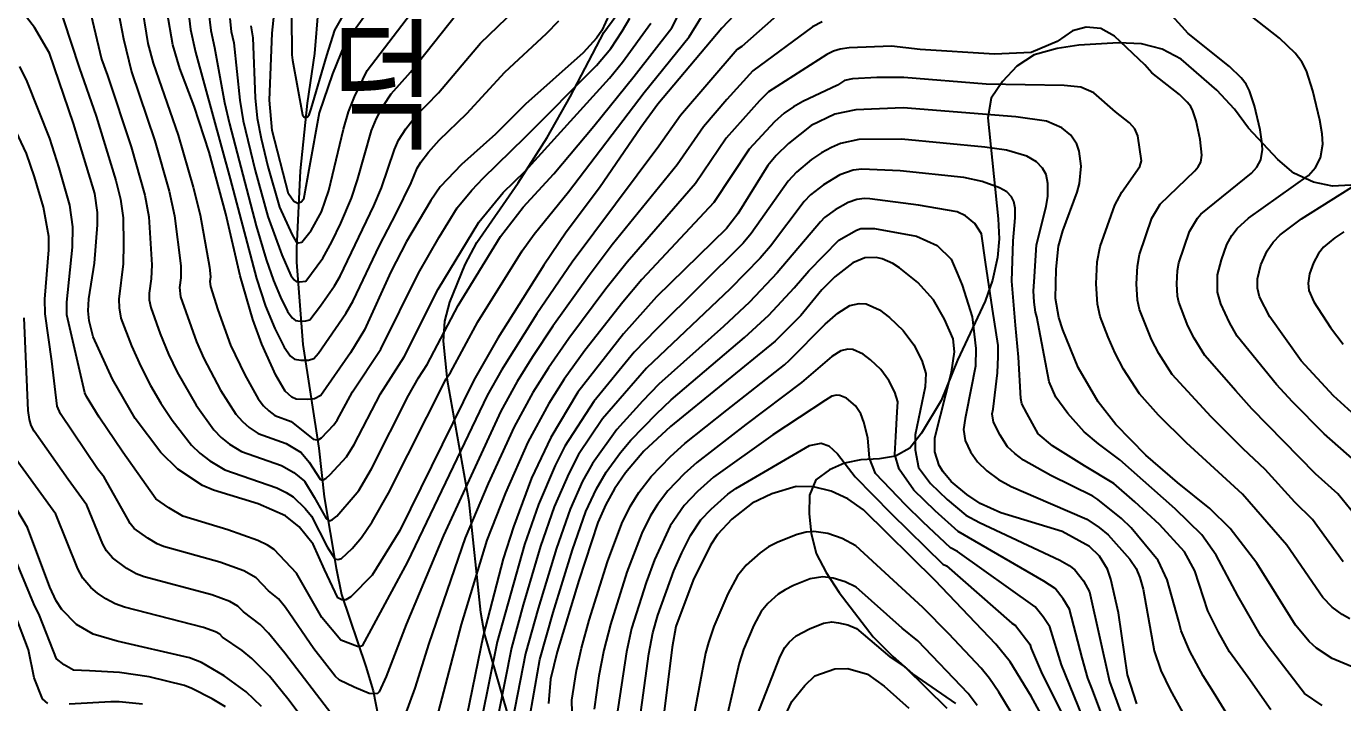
# Model space of a CAD drawing. Extents: x 197794 to 200030, y 561152 to 563931.
# Drawn here: x 198000.5 to 198262.5, y 562520.4 to 562655 of the extents above; entities that cross this region are included whole.
import ezdxf

# ---------------------------------------------------------------- set-up
doc = ezdxf.new("R2010")
doc.units = 0
for name, color, linetype in [('E0022112', 5, 'CONTINUOUS'), ('F0017111', 30, 'CONTINUOUS'), ('F0017114', 7, 'CONTINUOUS'), ('G0037213', 32, 'CONTINUOUS'), ('H0049215', 7, 'CONTINUOUS')]:
    doc.layers.add(name, color=color, linetype=linetype)
doc.styles.add('NGSW', font='romans.shx', dxfattribs={"bigfont": 'ngsw.shx'})

msp = doc.modelspace()

# ---------------------------------------------------------------- linework, layer by layer
at = {"layer": 'E0022112', "flags": 128}
msp.add_lwpolyline([(198058.59, 562658.51), (198057.84, 562649.61), (198056.39, 562639.77), (198055.02, 562626.25), (198054.28, 562610.88), (198054.25, 562608.07), (198055.51, 562591.68), (198058.73, 562571.04), (198059.75, 562561.36), (198062.15, 562547.16), (198063.22, 562541.9), (198068.1, 562527.61), (198069.55, 562522.76), (198071.05, 562514.94)], dxfattribs=at)
at = {"layer": 'F0017111'}
for points, elevation in [([(198006.38, 562661.01), (198011.01, 562646.83), (198014.39, 562637.15), (198018.32, 562624.32), (198019.23, 562620.64), (198019.78, 562616.92), (198019.82, 562611.66), (198019.74, 562607.73), (198018.91, 562600.75), (198018.93, 562599), (198019.32, 562596.94), (198021.43, 562591.42), (198023.26, 562587.32), (198025.19, 562583.54), (198027.26, 562579.99), (198029.5, 562576.6), (198033.36, 562571.63), (198035.04, 562570.03), (198036.99, 562568.54), (198039.97, 562566.75), (198050.32, 562563.17), (198052.22, 562562.25), (198053.58, 562561.34), (198056, 562559.07), (198057.23, 562557.54), (198060.38, 562551.42), (198061.9, 562549.02), (198062.51, 562548.86), (198063.23, 562549.09), (198065.33, 562551.07), (198067.18, 562553.28), (198069.36, 562556.42), (198072.59, 562562.12), (198084.05, 562584.83), (198084.92, 562586.14), (198090.39, 562596.19), (198099.2, 562610.32), (198101.59, 562613.67), (198108.4, 562622.07), (198123.49, 562641.86), (198132.47, 562652.92), (198139.96, 562665.15)], 520), ([(198013.29, 562657.43), (198015.44, 562648.53), (198016.62, 562645.22), (198021.36, 562631.06), (198024.06, 562621.44), (198024.88, 562617.11), (198025.48, 562607.53), (198025.32, 562604.75), (198024.95, 562601.9), (198024.96, 562600.6), (198025.26, 562599.05), (198027.15, 562593.82), (198028.81, 562589.78), (198030.51, 562586.21), (198034.32, 562579.62), (198037.79, 562574.72), (198039.26, 562573.18), (198040.91, 562571.86), (198043.31, 562570.36), (198051.28, 562567.58), (198053.73, 562566.2), (198055.83, 562564.5), (198057.81, 562561.3), (198060.19, 562557.03), (198060.62, 562556.68), (198061.01, 562556.68), (198061.4, 562556.82), (198062.32, 562557.53), (198065.97, 562561.74), (198066.65, 562562.61), (198069.18, 562566.95), (198076.56, 562581.55), (198078.55, 562585.07), (198080.3, 562587.69), (198086.45, 562599.43), (198094.88, 562613.17), (198099.42, 562619.02), (198105.52, 562625.69), (198113.47, 562635.19), (198121.52, 562645.09), (198128.97, 562654.71), (198132.73, 562662.14)], 515), ([(198018.17, 562661.27), (198019.84, 562652.56), (198021.42, 562645.99), (198026.04, 562632.23), (198028.89, 562622.24), (198029.99, 562617.31), (198031.22, 562607.32), (198031.23, 562604.96), (198030.98, 562603.06), (198031.19, 562601.16), (198034.36, 562592.23), (198035.83, 562588.88), (198039.13, 562582.63), (198042.22, 562577.81), (198043.49, 562576.34), (198044.83, 562575.17), (198046.64, 562573.97), (198052.24, 562571.98), (198055.18, 562570.21), (198056.78, 562568.25), (198058.95, 562564.91), (198059.23, 562564.76), (198059.59, 562564.76), (198060.19, 562565.05), (198060.97, 562565.8), (198064.25, 562569.34), (198065.77, 562571.78), (198070.99, 562581.89), (198075.67, 562589.24), (198082.5, 562602.68), (198090.56, 562616.03), (198095.43, 562621.92), (198099.79, 562626.19), (198116.61, 562644.73), (198119.19, 562647.87), (198124.79, 562655.67)], 510), ([(198045.2, 562655.11), (198045.6, 562652.72), (198046.01, 562640.77), (198046.42, 562636.75), (198047.21, 562632.68), (198048.56, 562627.15), (198050.89, 562619.04), (198053.4, 562613.54), (198054.18, 562612.16), (198054.71, 562611.96), (198055.34, 562612.04), (198057.19, 562614.37), (198059.27, 562618.08), (198060.73, 562622.37), (198063.61, 562634.53), (198064.64, 562637.99), (198065.79, 562641.03), (198068.36, 562646.25), (198081.27, 562663.24)], 480), ([(198053.26, 562657.14), (198053.33, 562649.36), (198053.5, 562648.31), (198055.46, 562637.39), (198055.81, 562636.97), (198056.37, 562636.97), (198056.79, 562637.39), (198057.21, 562638.58), (198060.3, 562649.23), (198061.91, 562654.27), (198066.73, 562662.8)], 470), ([(198266.73, 562555.58), (198261.56, 562561.97), (198257.16, 562565.96), (198244.43, 562578.88), (198241.29, 562582.45), (198235.08, 562589.52), (198232.96, 562592.98), (198231.71, 562595.41), (198229.93, 562600.1), (198229.65, 562601.34), (198229.53, 562603.8), (198229.64, 562606.44), (198229.92, 562607.98), (198232.02, 562614.19), (198233.61, 562616.83), (198234.3, 562617.66), (198244.42, 562625.83), (198245.46, 562626.99), (198246.22, 562628.43), (198246.56, 562630.48), (198246.47, 562632.12), (198246.09, 562634.44), (198244.99, 562639.19), (198244.02, 562642.18), (198243.36, 562643.52), (198242.32, 562644.81), (198240, 562647.05), (198231.75, 562653.59), (198224.16, 562662.12)], 535), ([(198266.62, 562567.1), (198258.86, 562573.89), (198252.55, 562580.26), (198249.35, 562583.76), (198241.56, 562593.36), (198239.98, 562596.08), (198238.29, 562599.81), (198237.62, 562602.13), (198237.62, 562605.59), (198238.39, 562608.56), (198239.45, 562611.57), (198240.45, 562613.37), (198241.51, 562614.81), (198243.8, 562616.86), (198255.74, 562625.37), (198257.12, 562626.92), (198258.14, 562628.84), (198258.58, 562631.58), (198258.48, 562633.64), (198258.02, 562636.36), (198256.62, 562642.18), (198255.33, 562646.17), (198254.44, 562647.96), (198253.06, 562649.68), (198249.96, 562652.66), (198238.96, 562661.39)], 530), ([(198150.97, 562658.12), (198142.94, 562651.02), (198142.02, 562650.43), (198130.73, 562637.29), (198126.43, 562631.18), (198109.12, 562608.1), (198102.11, 562597.77), (198095.07, 562586.56), (198092.23, 562581.51), (198076.35, 562548.45), (198067.37, 562531.7), (198066.9, 562531.48), (198066.4, 562531.55), (198063.06, 562532.85), (198059.34, 562537.35), (198054.25, 562546.18), (198049.82, 562550.86), (198048.46, 562551.77), (198046.56, 562552.69), (198040.59, 562554.82), (198031.66, 562557.54), (198028.88, 562559.18), (198026.29, 562560.97), (198019.67, 562570.28), (198014.99, 562577.23), (198012.44, 562581.33), (198012.13, 562582.1), (198008.56, 562597.62), (198008.54, 562600.15), (198009.67, 562611.1), (198009.71, 562615.12), (198009.15, 562619.43), (198007.04, 562626.89), (198005.18, 562632.7), (198000.65, 562644.02), (197999.17, 562647.06)], 530), ([(198023.3, 562660.24), (198024.65, 562651.62), (198025.76, 562647.72), (198030.71, 562633.39), (198033.72, 562623.04), (198035.1, 562617.51), (198036.96, 562607.12), (198037.14, 562605.16), (198037.02, 562604.22), (198037.12, 562603.27), (198038.58, 562598.62), (198041.15, 562591.55), (198043.95, 562585.65), (198046.66, 562580.9), (198047.72, 562579.5), (198048.75, 562578.49), (198049.98, 562577.58), (198053.2, 562576.39), (198057.59, 562572.87), (198058.34, 562572.69), (198058.7, 562572.8), (198059.23, 562573.09), (198061.7, 562575.69), (198062.36, 562576.61), (198065.42, 562582.24), (198071.05, 562590.78), (198078.56, 562605.92), (198082.65, 562613.06), (198086.25, 562618.88), (198089.15, 562622.4), (198091.44, 562624.83), (198099.77, 562632.94), (198113.99, 562647.23), (198116.85, 562650.65), (198119.11, 562654.07), (198120.61, 562656.64)], 505), ([(198032.56, 562659.48), (198033.14, 562654.39), (198034.15, 562649.91), (198041.06, 562624.67), (198046.27, 562604.81), (198048.08, 562599.33), (198049.93, 562594.88), (198051.78, 562591.14), (198053.04, 562589.39), (198053.9, 562588.74), (198055.15, 562588.57), (198056.63, 562588.6), (198057.7, 562588.91), (198058.67, 562589.95), (198064.12, 562597.84), (198065.53, 562600.38), (198070.77, 562611.39), (198074.12, 562617.8), (198077.11, 562623.88), (198078.31, 562626.82), (198079, 562628), (198080.53, 562629.97), (198082.68, 562632.36), (198088.18, 562637.67), (198095.74, 562645.88), (198104.02, 562653.58), (198106.47, 562656.14)], 495), ([(198036.77, 562658.02), (198037.21, 562654.21), (198037.96, 562650.84), (198039.96, 562639.85), (198040.9, 562635.65), (198046.26, 562615.29), (198048.23, 562608.59), (198049.7, 562604.44), (198051.09, 562601.1), (198052.48, 562598.29), (198053.42, 562596.98), (198054.07, 562596.5), (198055, 562596.36), (198056.11, 562596.39), (198056.92, 562596.62), (198059.06, 562599.37), (198061.81, 562603.35), (198062.93, 562605.28), (198069.66, 562619.32), (198071.16, 562622.88), (198073.76, 562630.54), (198074.6, 562632.34), (198076.06, 562634.63), (198077.9, 562636.99), (198082.56, 562641.78), (198090.92, 562651.66), (198097.79, 562658.34)], 490), ([(198158.91, 562655.92), (198156.99, 562654.96), (198145.13, 562646.2), (198139.92, 562640.46), (198135.28, 562635.05), (198130.07, 562627.45), (198117.14, 562611.53), (198112.5, 562605.45), (198105.29, 562595.34), (198101.23, 562589.25), (198098.21, 562584.35), (198094.92, 562578.42), (198083.5, 562553.68), (198076.13, 562535.96), (198072.1, 562525.62), (198070.69, 562522.54), (198070.37, 562522.23), (198069.75, 562522.12), (198068.75, 562522.24), (198065.74, 562523.45), (198062.83, 562524.85), (198061.96, 562525.63), (198057.71, 562531.12), (198052.05, 562539.3), (198050.65, 562541.05), (198048.7, 562542.64), (198046.21, 562545.25), (198043.76, 562546.62), (198038.99, 562548.33), (198027.79, 562551.49), (198026.53, 562552.04), (198024.69, 562553.14), (198021.97, 562555.09), (198021.16, 562556.03), (198020.68, 562556.93), (198016, 562565.26), (198014.67, 562566.97), (198007.25, 562577.87), (198006.62, 562579.41), (198005.57, 562588.4), (198004.22, 562597.83), (198004.19, 562600.7), (198004.97, 562610.51), (198004.95, 562613.2), (198003.89, 562619.03), (198002.09, 562625.06), (198000.49, 562629.69), (197994.75, 562641.87)], 535), ([(198040.99, 562656.57), (198041.27, 562654.03), (198041.78, 562651.78), (198042.98, 562640.31), (198043.66, 562636.2), (198046.06, 562626.33), (198048.57, 562617.17), (198051.32, 562609.54), (198053.17, 562605.45), (198053.8, 562604.57), (198054.23, 562604.25), (198054.85, 562604.16), (198056.13, 562604.33), (198059.5, 562608.86), (198061.3, 562612.16), (198063.1, 562615.85), (198065.19, 562620.84), (198066.43, 562624.49), (198069.2, 562634.27), (198070.2, 562636.69), (198071.59, 562639.29), (198073.13, 562641.62), (198076.94, 562645.9), (198086.1, 562657.45)], 485), ([(198262.66, 562548.45), (198256.51, 562556.85), (198253.03, 562560.31), (198247.14, 562566.79), (198242.71, 562570.94), (198236.36, 562577.28), (198228.59, 562585.69), (198225.93, 562589.89), (198224.47, 562592.68), (198222.1, 562598.69), (198221.67, 562600.55), (198221.5, 562603.79), (198221.67, 562607.29), (198222.08, 562609.59), (198224.58, 562616.81), (198225.71, 562618.86), (198226.23, 562619.63), (198233.1, 562626.28), (198233.8, 562627.06), (198234.3, 562628.01), (198234.53, 562629.39), (198234.16, 562632.53), (198233.37, 562636.2), (198232.72, 562638.19), (198232.28, 562639.09), (198231.59, 562639.95), (198230.04, 562641.44), (198224.53, 562645.8), (198223.16, 562647.34), (198217.11, 562653.08), (198214.37, 562654.58), (198211.5, 562654.86), (198208.76, 562654.17), (198205.68, 562651.99), (198200.55, 562649.8), (198193.25, 562649.51), (198178.45, 562650.42), (198172.74, 562651.1), (198164.27, 562650.77), (198162.48, 562650.5), (198161.14, 562650.08), (198159.87, 562649.44), (198148.25, 562641.97), (198146.42, 562640.22), (198139.82, 562632.8), (198133.71, 562623.72), (198120.07, 562608.08), (198115.88, 562602.8), (198108.47, 562592.9), (198104.41, 562587.02), (198101.34, 562582.14), (198097.61, 562575.32), (198092.44, 562564), (198087.82, 562553.19), (198080.6, 562532.14), (198077.85, 562523.29), (198075.86, 562517.85)], 540), ([(198263.95, 562537.09), (198262.45, 562537.94), (198260.45, 562539.4), (198258.58, 562541.32), (198251.45, 562551.72), (198242.62, 562561.91), (198231.43, 562572.1), (198225.9, 562577.6), (198222.11, 562581.85), (198218.91, 562586.79), (198217.24, 562589.95), (198215.83, 562593.12), (198214.26, 562597.27), (198213.7, 562599.75), (198213.46, 562603.77), (198213.69, 562608.13), (198214.24, 562611.21), (198217.15, 562619.43), (198218.55, 562622.04), (198222.13, 562627.12), (198222.5, 562628.29), (198221.74, 562633.21), (198221.19, 562634.65), (198220.08, 562635.83), (198217.32, 562638.01), (198213.01, 562641.79), (198210.41, 562642.89), (198207.12, 562643.23), (198191.58, 562643.51), (198175.2, 562644.85), (198169.79, 562644.84), (198164.94, 562644.58), (198163.38, 562644.24), (198161.95, 562643.33), (198155.05, 562640.08), (198153.18, 562639.04), (198151.36, 562637.74), (198149.45, 562636.03), (198144.36, 562630.56), (198137.35, 562619.99), (198123.01, 562604.62), (198119.26, 562600.15), (198111.65, 562590.47), (198107.58, 562584.78), (198104.47, 562579.93), (198100.3, 562572.23), (198095.86, 562562.13), (198092.14, 562552.71), (198087.06, 562535.92), (198082.11, 562517.24)], 545), ([(198258.45, 562519.79), (198254.95, 562522.21), (198247.92, 562531.37), (198246.27, 562533.72), (198241.64, 562541.63), (198237.35, 562549.72), (198234.52, 562553.81), (198229.16, 562558.99), (198218.18, 562568.76), (198213.92, 562571.89), (198211.05, 562574.29), (198207.84, 562577.97), (198205.43, 562581.18), (198204.09, 562584.26), (198201.65, 562597.18), (198201.41, 562598.13), (198201.09, 562600.13), (198201.01, 562602.35), (198201.11, 562604.19), (198201.56, 562611.56), (198203.53, 562619.14), (198203.83, 562621.19), (198203.82, 562623.77), (198203.49, 562625.51), (198202.81, 562626.77), (198201.61, 562628.07), (198199.66, 562629.18), (198195.62, 562630.35), (198191.27, 562631.01), (198174.73, 562632.55), (198166.2, 562632.52), (198162.59, 562631.7), (198160.75, 562630.94), (198158.81, 562629.88), (198156.82, 562628.49), (198153.79, 562625.98), (198152.13, 562624.24), (198144.81, 562613.78), (198143.22, 562611.84), (198125.94, 562594.77), (198121.5, 562590.14), (198113.44, 562580.36), (198107.67, 562571.48), (198105.73, 562567.59), (198102.43, 562559.81), (198099.64, 562551.87), (198094.24, 562532.52), (198091.14, 562517.4)], 555), ([(198248.25, 562518.95), (198243.73, 562525.38), (198240.04, 562530.5), (198237.82, 562534.39), (198235.72, 562538.66), (198233.11, 562546.6), (198231.03, 562550.39), (198226.05, 562555.86), (198221.16, 562560.36), (198216.95, 562563.99), (198211.12, 562567.54), (198204.76, 562571.49), (198201.89, 562573.89), (198199.64, 562578.02), (198198.65, 562579.87), (198198.47, 562580.97), (198197.99, 562589.14), (198197.39, 562595.56), (198196.69, 562604.32), (198196.92, 562612.3), (198197.36, 562616.9), (198197.35, 562618.83), (198197.1, 562620.14), (198196.59, 562621.08), (198195.69, 562622.06), (198194.23, 562622.9), (198190.75, 562624.14), (198187.14, 562624.91), (198174.46, 562626.26), (198166.79, 562626.63), (198165.08, 562626.37), (198162.41, 562625.44), (198159.17, 562623.48), (198156.6, 562621.47), (198155.35, 562620.17), (198148.64, 562611.3), (198146.6, 562608.88), (198140.58, 562602.75), (198123.95, 562586.98), (198115.21, 562576.87), (198110.42, 562569.76), (198108.48, 562566.04), (198105.58, 562559.36), (198102.82, 562551.52), (198099.39, 562539.86), (198097.06, 562531.33), (198094.48, 562518.25)], 560), ([(198242.15, 562513.84), (198236.82, 562522.5), (198234.75, 562525.75), (198232.09, 562530.61), (198230.38, 562534.69), (198229.92, 562536.56), (198227.62, 562544.82), (198225.83, 562548.68), (198220.43, 562555.16), (198218.5, 562557.07), (198213.81, 562560.86), (198212.79, 562561.48), (198204.42, 562565.59), (198198.97, 562568.67), (198197.25, 562569.97), (198195.83, 562571.32), (198194.32, 562573.66), (198193.03, 562576.24), (198192.76, 562577.88), (198192.97, 562578.81), (198193.85, 562586.07), (198193.98, 562589.28), (198193.98, 562591.48), (198192.84, 562598.7), (198191.45, 562608.07), (198190.62, 562613.7), (198189.29, 562615.77), (198187.47, 562617.34), (198185.81, 562618.08), (198178.09, 562619.44), (198168.41, 562620.69), (198167.37, 562620.75), (198165.85, 562620.57), (198164.07, 562619.95), (198161.52, 562618.47), (198159.41, 562616.96), (198158.58, 562616.09), (198149.98, 562605.93), (198144.42, 562600.13), (198139.3, 562595.29), (198126.4, 562583.82), (198123.15, 562580.44), (198118.01, 562574.76), (198113.17, 562568.03), (198111.22, 562564.49), (198108.74, 562558.91), (198106.01, 562551.17), (198102.37, 562539.11), (198099.87, 562530.15), (198097.22, 562516.59)], 565), ([(198100.84, 562518.39), (198102.69, 562528.97), (198105.35, 562538.36), (198109.19, 562550.82), (198111.89, 562558.47), (198113.96, 562562.94), (198115.92, 562566.3), (198118.78, 562570.19), (198120.8, 562572.65), (198125.92, 562577.91), (198128.85, 562580.66), (198143.44, 562593.07), (198148.27, 562597.51), (198153.36, 562602.97), (198156.29, 562606.35), (198162.22, 562612.45), (198165.74, 562614.46), (198166.63, 562614.76), (198169.34, 562614.78), (198177.7, 562613.28), (198181.84, 562611.38), (198184.57, 562608.65), (198185.81, 562605.91), (198186.81, 562603.49), (198188.75, 562597.21), (198189.5, 562590.88), (198189.43, 562587.4), (198187.6, 562577.93), (198187.37, 562576.94), (198187.05, 562574.8), (198187.41, 562572.61), (198188.46, 562570.32), (198189.81, 562568.34), (198191.7, 562566.54), (198194, 562564.81), (198196.56, 562563.42), (198204.36, 562560.04), (198211.62, 562556.91), (198214.07, 562555.24), (198215.83, 562553.79), (198220.2, 562548.96), (198221.41, 562547.09), (198222.16, 562545.32), (198222.81, 562542.95), (198225.04, 562530.72), (198226.36, 562526.82), (198228.17, 562522.94), (198236.05, 562508.74)], 570), ([(198262.79, 562614.12), (198260.97, 562612.92), (198258.72, 562611.05), (198257.7, 562609.78), (198256.71, 562607.98), (198255.93, 562605.74), (198255.67, 562603.89), (198255.81, 562602.45), (198256.79, 562600.16), (198260.11, 562595.06), (198262.62, 562591.73)], 520), ([(198061.29, 562518.02), (198051.94, 562530.27), (198048.72, 562534.25), (198047.05, 562535.92), (198043.69, 562538.5), (198042.59, 562539.63), (198040.97, 562540.54), (198037.39, 562541.84), (198023.92, 562545.43), (198022.34, 562546.06), (198020.5, 562547.09), (198017.65, 562549.21), (198016.43, 562550.61), (198015.72, 562551.96), (198012.53, 562559.7), (198008.83, 562564.84), (198002.06, 562574.42), (198001.46, 562575.59), (198001.11, 562576.73), (198000.86, 562578.57), (198000.08, 562597)], 540), ([(198214.73, 562517.61), (198212.57, 562523.24), (198211.82, 562525.26), (198210.65, 562529.32), (198208.18, 562539), (198206.92, 562541.06), (198205.28, 562543.13), (198203.04, 562544.6), (198185.99, 562554.46), (198181.41, 562558.56), (198177.14, 562562.72), (198174.24, 562566.84), (198173.36, 562569.77), (198173.58, 562573.36), (198173.86, 562578.27), (198173.96, 562580.27), (198173.37, 562582.23), (198172.19, 562584.54), (198170.58, 562586.72), (198168.55, 562588.64), (198167.06, 562589.78), (198165.04, 562590.67), (198164.01, 562590.74), (198162.61, 562590.42), (198160.81, 562589.28), (198154.79, 562584.11), (198143.74, 562575.77), (198133.96, 562568.23), (198131.43, 562565.92), (198128.17, 562562.54), (198126.15, 562559.87), (198124.69, 562557.53), (198123.01, 562554.11), (198120.02, 562546.34), (198116.76, 562535.97), (198115.48, 562530.87), (198114.48, 562525.73), (198113.52, 562519.1)], 585), ([(198210.91, 562517.31), (198209.01, 562521.9), (198206.58, 562527.92), (198204.23, 562535.51), (198202.92, 562537.47), (198201.34, 562539.44), (198185.83, 562550.49), (198184.48, 562551.21), (198179.04, 562556.29), (198175.5, 562559.75), (198169.53, 562566.02), (198168.36, 562569.03), (198167.99, 562573.13), (198167.19, 562576.21), (198166.6, 562577.89), (198165.58, 562579.5), (198163.78, 562580.98), (198162.43, 562581.57), (198161.74, 562581.61), (198160.81, 562581.4), (198159.61, 562580.64), (198149.09, 562573.71), (198137.26, 562565.26), (198134.12, 562562.42), (198131.47, 562559.65), (198128.68, 562555.6), (198125.54, 562548.79), (198123.85, 562544.28), (198120.98, 562535.14), (198119.94, 562530.5), (198117.96, 562517.34)], 590), ([(198122.4, 562515.58), (198124.41, 562530.13), (198125.19, 562534.32), (198126.17, 562537.82), (198129.38, 562546.64), (198130.97, 562550.21), (198132.68, 562553.67), (198134.77, 562556.77), (198136.82, 562558.92), (198140.12, 562561.89), (198141.73, 562563.01), (198156.42, 562571.59), (198158.69, 562572.03), (198160.23, 562571.52), (198161.99, 562569.91), (198165.5, 562565.36), (198169.02, 562561.77), (198172.64, 562558.06), (198182.96, 562547.97), (198183.64, 562547.61), (198196.65, 562536.24), (198197.4, 562535.75), (198200.29, 562532.03), (198200.51, 562531.16), (198202.51, 562526.52), (198206.73, 562517.99)], 595), ([(198060.63, 562510.41), (198052.51, 562521.18), (198048.86, 562525.67), (198045.39, 562529.19), (198043.45, 562530.79), (198039.53, 562533.44), (198038.98, 562534.01), (198038.17, 562534.47), (198035.78, 562535.35), (198020.05, 562539.38), (198018.15, 562540.08), (198016.31, 562541.04), (198014.66, 562542.17), (198013.33, 562543.32), (198011.7, 562545.2), (198010.75, 562547), (198006.37, 562557.91), (197996.87, 562570.96)], 545), ([(198197.88, 562516.24), (198194.1, 562522.46), (198192.25, 562525.17), (198190.56, 562527.25), (198184.14, 562534.08), (198178.98, 562539.31), (198165.65, 562551.61), (198162.92, 562553.1), (198160.04, 562554.05), (198157.26, 562554.43), (198155.74, 562554.3), (198153.94, 562553.86), (198150.09, 562552.37), (198148.26, 562551.4), (198146.56, 562550.24), (198143.79, 562547.76), (198142.08, 562545.67), (198140.15, 562542.03), (198137.38, 562535.55), (198136.27, 562532.37), (198135.71, 562530.22), (198130.67, 562503.18)], 605), ([(198040.15, 562519.54), (198037.45, 562521.12), (198033.42, 562523.23), (198032, 562523.79), (198024.94, 562525.5), (198019.05, 562526.4), (198013.03, 562526.72), (198009.85, 562526.83), (198007.99, 562527.91), (198006.48, 562529.09), (198003.08, 562537.72), (198001.99, 562540.03), (197997.64, 562550.48)], 555), ([(198189.75, 562519.8), (198187.98, 562522.23), (198177.95, 562532.69), (198174.82, 562535.19), (198165.7, 562543.37), (198163.47, 562544.47), (198161.12, 562545.18), (198159.03, 562545.46), (198156.55, 562545.03), (198153.23, 562543.74), (198151.53, 562542.88), (198150.15, 562541.96), (198148.07, 562540.1), (198146.79, 562538.54), (198145.34, 562535.8), (198143.27, 562530.94), (198142.42, 562528.24), (198139.85, 562517.27)], 610), ([(198004.76, 562520.21), (198003.72, 562521.15), (198002.06, 562525.31), (198000.88, 562530.89), (197998.19, 562538.04)], 560), ([(198139.74, 562501.91), (198150.53, 562529.58), (198151.5, 562531.4), (198152.36, 562532.44), (198153.74, 562533.68), (198156.37, 562535.1), (198159.15, 562536.2), (198160.81, 562536.48), (198162.2, 562536.3), (198164.01, 562535.85), (198165.75, 562535.13), (198172.4, 562529.54), (198175.46, 562527.47), (198183.72, 562519.28)], 615), ([(198145.34, 562504.33), (198152.86, 562520.6), (198155.49, 562523.79), (198157.43, 562525.73), (198161.42, 562527.1), (198164.05, 562527.21), (198167.93, 562526.07), (198171.23, 562523.68), (198176.19, 562519.3)], 620), ([(198023.61, 562520.07), (198018.97, 562520.55), (198017.33, 562520.55), (198008.98, 562520.12)], 560)]:
    msp.add_lwpolyline(points, dxfattribs=dict(at, elevation=elevation))
at = {"layer": 'F0017111', "elevation": 580, "flags": 128}
msp.add_lwpolyline([(198109.18, 562515.91), (198109.08, 562520.86), (198109.99, 562526.76), (198111.02, 562531.24), (198112.55, 562536.79), (198116.2, 562548.41), (198119.03, 562556.07), (198120.7, 562559.46), (198122.41, 562562.22), (198124.87, 562565.43), (198128.74, 562569.42), (198131.55, 562572.01), (198139.93, 562578.62), (198151.39, 562587.66), (198152.44, 562588.6), (198159.53, 562595.77), (198162.02, 562597.92), (198164.41, 562599.43), (198166.28, 562599.86), (198167.65, 562599.78), (198170.35, 562598.59), (198172.33, 562597.07), (198175.05, 562594.51), (198177.19, 562591.6), (198178.76, 562588.52), (198179.55, 562585.91), (198179.42, 562583.24), (198177.46, 562573.72), (198177.46, 562570.72), (198178.12, 562567.2), (198180.47, 562564.04), (198183.78, 562560.84), (198187.51, 562557.7), (198190.21, 562556.25), (198206.24, 562548.78), (198208.08, 562547.7), (198209.22, 562546.82), (198210.93, 562544.64), (198212.12, 562542.48), (198216.13, 562524.59), (198218.56, 562517.9)], dxfattribs=at)
at = {"layer": 'F0017114'}
for points, elevation in [([(198078.24, 562671.51), (198063.91, 562651.63), (198061.41, 562645.59), (198058.76, 562637.84), (198056.88, 562627.18), (198055.66, 562620.59), (198055.2, 562620.01), (198054.56, 562619.76), (198053.72, 562620.14), (198052.68, 562621.69), (198049.44, 562634.27), (198048.91, 562640.32), (198049.41, 562653.66), (198051.55, 562673.91)], 475), ([(198144.95, 562661.08), (198138.91, 562654.67), (198126.19, 562639.53), (198122.79, 562634.91), (198114.6, 562622.85), (198107.95, 562614.04), (198103.52, 562607.47), (198094.34, 562592.95), (198089.54, 562584.6), (198074.86, 562554.65), (198069.31, 562545.8), (198065.09, 562541.43), (198064.06, 562540.85), (198063.29, 562540.85), (198062.52, 562541.26), (198059.87, 562546.87), (198057.56, 562551.94), (198054.79, 562555.36), (198052.08, 562557.6), (198046.65, 562559.94), (198037.75, 562562.69), (198035.53, 562563.6), (198030.62, 562566.86), (198027.24, 562570.22), (198022.12, 562576.95), (198017.63, 562584.78), (198013.79, 562593.24), (198012.99, 562596.42), (198012.81, 562598.4), (198012.95, 562600.78), (198014.06, 562607.87), (198014.68, 562615.5), (198014.66, 562617.95), (198014.14, 562621.73), (198009.87, 562635.72), (198005.09, 562649.71), (198002.09, 562654.78), (197999.36, 562658.35)], 525), ([(198116.48, 562657.4), (198115.03, 562654.22), (198114, 562652.65), (198111.36, 562649.73), (198099.88, 562639.57), (198093.9, 562633.57), (198087.13, 562627.53), (198082.87, 562623.1), (198080.99, 562620.36), (198076.17, 562612.19), (198073.05, 562606.14), (198067.83, 562594.62), (198065.02, 562590.04), (198059.11, 562581.52), (198057.87, 562580.88), (198056.43, 562580.75), (198054.17, 562580.79), (198053.31, 562581.19), (198052.02, 562582.41), (198050.16, 562585.56), (198047.38, 562591.77), (198045.55, 562596.67), (198043.05, 562605.37), (198040.2, 562617.7), (198036.9, 562629.99), (198033.88, 562639.13), (198031.03, 562646.62), (198029.63, 562651.32), (198028.51, 562657.84)], 500), ([(198265.25, 562527.22), (198260.45, 562529.16), (198257.36, 562531.24), (198255.89, 562532.57), (198253.12, 562535.8), (198245.44, 562548.14), (198240.11, 562555.04), (198236.1, 562559.02), (198229.63, 562564.21), (198223.37, 562569.64), (198217.37, 562575.77), (198213.89, 562580.26), (198209.89, 562587.14), (198206.81, 562594.64), (198206.06, 562597.08), (198205.4, 562600.84), (198205.47, 562606.66), (198205.97, 562611.3), (198206.84, 562614.35), (198209.71, 562622.05), (198210.13, 562623.77), (198210.47, 562627.19), (198210.11, 562630.21), (198209.63, 562631.56), (198208.42, 562633.34), (198206.62, 562634.81), (198203.55, 562636.13), (198197.45, 562636.99), (198175.01, 562638.84), (198165.61, 562638.4), (198161.47, 562637.55), (198156.71, 562635.31), (198152.23, 562631.7), (198149.73, 562629.29), (198148.07, 562627.35), (198142.13, 562617.71), (198139.84, 562614.8), (198125.94, 562601.17), (198119.36, 562593.83), (198110.29, 562582.23), (198104.91, 562573.21), (198101.07, 562565.08), (198097.48, 562555.42), (198095.43, 562549.02), (198091.42, 562533.7), (198087.65, 562515.27)], 550), ([(198265.07, 562577.5), (198260.7, 562581.44), (198254.25, 562588.41), (198248.04, 562597.19), (198245.96, 562601.15), (198245.59, 562602.93), (198245.59, 562604.75), (198246.24, 562607.55), (198247.54, 562610.34), (198248.72, 562612.05), (198250.09, 562613.51), (198254.36, 562616.74), (198266.14, 562624.11)], 525), ([(198203.25, 562516.72), (198200.55, 562521.7), (198196.35, 562528.54), (198193.46, 562532.06), (198181.44, 562544.73), (198167.17, 562558.75), (198164.03, 562560.95), (198160.72, 562562.5), (198157.2, 562563.37), (198153.77, 562563.44), (198148.91, 562561.93), (198145, 562560.08), (198140.95, 562556.95), (198138.07, 562553.88), (198136.67, 562551.74), (198133.24, 562544.77), (198129.76, 562535.54), (198129.06, 562531.45), (198126.84, 562513.82)], 600), ([(198047.27, 562519.59), (198044.27, 562522.56), (198039.86, 562525.73), (198035.37, 562528.39), (198032.99, 562529.32), (198018.59, 562532.62), (198013.76, 562534.03), (198010.47, 562535.97), (198007.54, 562538.91), (198006.4, 562540.66), (198005.17, 562543.4), (198000.73, 562555.25), (197998.57, 562558.85)], 550)]:
    msp.add_lwpolyline(points, dxfattribs=dict(at, elevation=elevation))
at = {"layer": 'F0017114', "elevation": 575, "flags": 128}
msp.add_lwpolyline([(198221.58, 562520.13), (198219.68, 562525.93), (198217.89, 562538.3), (198216.41, 562545), (198215.72, 562546.94), (198214.15, 562549.53), (198212.17, 562551.49), (198206.7, 562554.44), (198194.46, 562558.2), (198190.35, 562560.06), (198187.7, 562561.83), (198184.6, 562564.4), (198182.98, 562566.32), (198182.22, 562567.63), (198181.37, 562570.32), (198181.32, 562573.11), (198184.67, 562586.16), (198185.27, 562590.24), (198185, 562592.85), (198183.3, 562596.76), (198181.07, 562600.57), (198177.94, 562604.03), (198174.29, 562606.96), (198172.99, 562607.82), (198170.84, 562608.75), (198169.7, 562609.01), (198167.4, 562608.96), (198165.04, 562607.94), (198161.41, 562605.17), (198158.82, 562602.57), (198154.67, 562597.45), (198149.56, 562592.33), (198128.69, 562575.38), (198123.39, 562570.45), (198119.75, 562566.17), (198117.6, 562562.98), (198115.82, 562559.81), (198114.27, 562556.23), (198110.47, 562544.71), (198106.19, 562530.52), (198104.82, 562525.05), (198104.46, 562520.19)], dxfattribs=at)
at = {"layer": 'G0037213', "flags": 128}
for points in [[(198096.22, 562518.58), (198091.66, 562534.16), (198090.95, 562538.33), (198088.61, 562560.34), (198084.34, 562584.52), (198083.5, 562592.33), (198083.78, 562596.35), (198084.82, 562600.12), (198087.87, 562607.62), (198090.14, 562611.98), (198098.37, 562623.89), (198104.14, 562632.91), (198108.76, 562641.01), (198115.47, 562653.78), (198120.95, 562661.34)], [(198264.16, 562623.41), (198260.49, 562623.23), (198256.76, 562623.98), (198252.79, 562625.79), (198249.62, 562628.5), (198243.82, 562634.77), (198240.98, 562638.52), (198237.47, 562642.33), (198230.42, 562648.53), (198226.61, 562650.49), (198222.52, 562651.52), (198217.93, 562651.76), (198210.01, 562651.26), (198205.7, 562650.59), (198201.15, 562649.33), (198197.7, 562647.12), (198194.8, 562644.04), (198192.59, 562640.76), (198191.91, 562636.81), (198193.97, 562616.68), (198194.14, 562612.75), (198193.84, 562608.99), (198192.82, 562604.47), (198191.36, 562600.34), (198185.89, 562588.58), (198182.63, 562580.55), (198178.7, 562574.05), (198176.35, 562571.06), (198173.53, 562569.46), (198170.31, 562568.92), (198166.59, 562568.75), (198163.37, 562568.07), (198160.37, 562566.74), (198157.67, 562564.76), (198156.42, 562561.71), (198156.33, 562557.99), (198156.73, 562554.13), (198157.73, 562550.05), (198159.68, 562546.31), (198162.32, 562542.31), (198169.1, 562533.52), (198173, 562529.55), (198176.92, 562526.14), (198185.48, 562520.23)]]:
    msp.add_lwpolyline(points, dxfattribs=at)

# ---------------------------------------------------------------- texts
at = {"layer": 'H0049215', "style": 'NGSW'}
msp.add_text('덕              양              구', height=24, dxfattribs=at).set_placement((198060.983, 562630.4))

doc.saveas('drawing.dxf')
